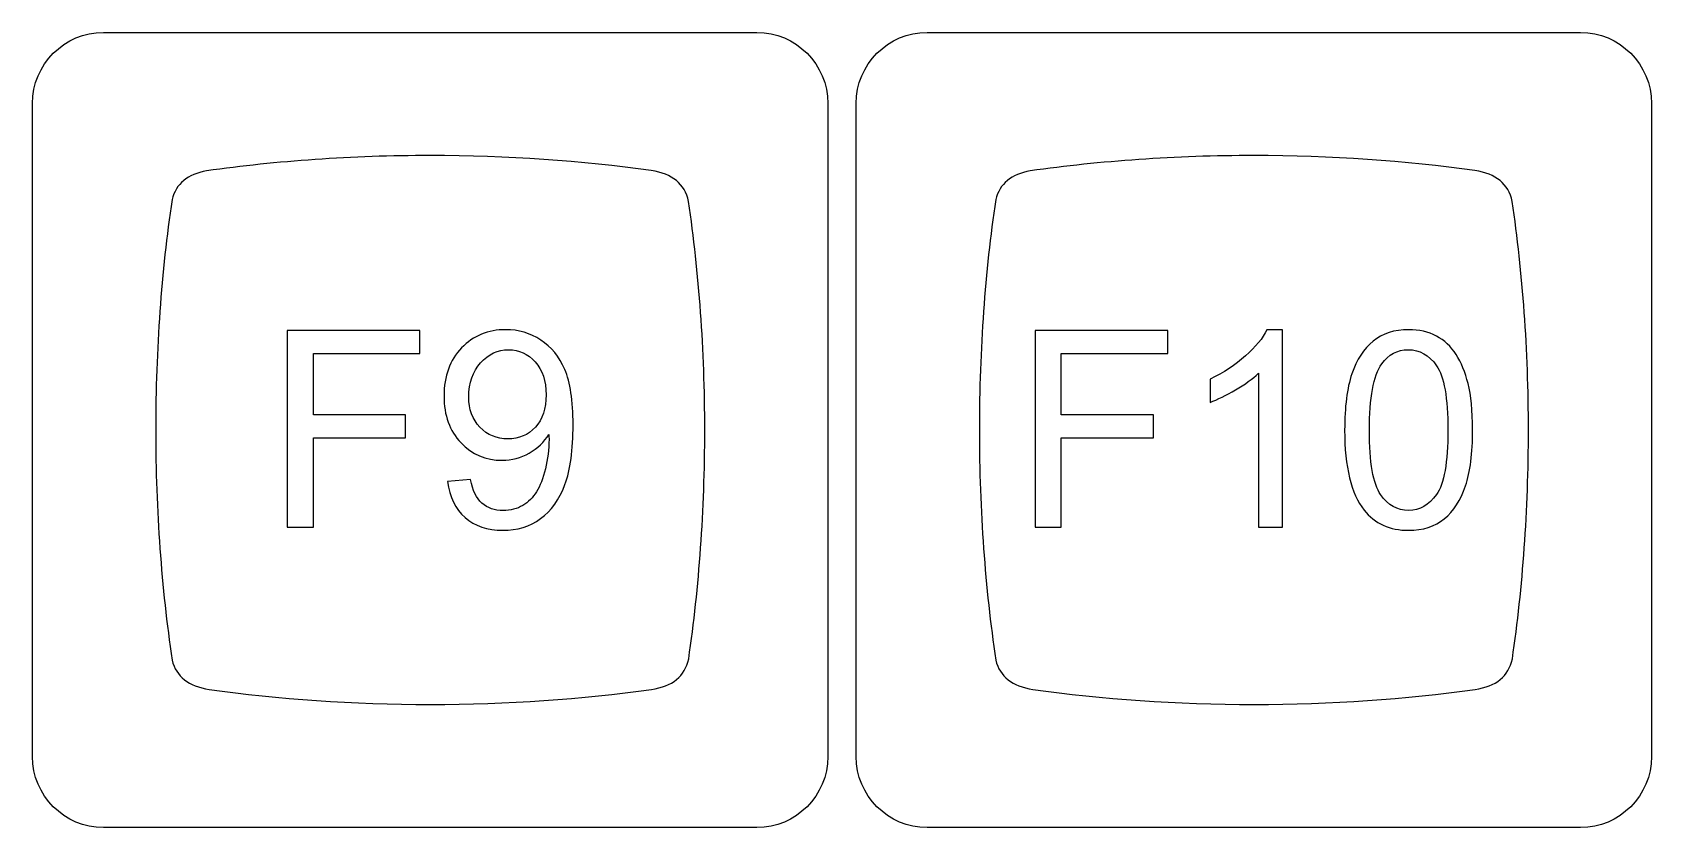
# Model space of a CAD drawing. Header units: millimetres. Extents: x -493 to 473, y -489 to 489.
# Drawn here: x -272.38 to -234.93, y -384.71 to -366.31 of the extents above; entities that cross this region are included whole.
import ezdxf

# ---------------------------------------------------------------- set-up
doc = ezdxf.new("R2010")
doc.units = ezdxf.units.MM
doc.header["$MEASUREMENT"] = 0
doc.layers.add('Layer 1', color=7, linetype='Continuous')

msp = doc.modelspace()

# ---------------------------------------------------------------- linework, layer by layer
at = {"layer": 'Layer 1', "color": 251}
for points, knots in [([(-270.7309, -384.7144), (-270.7309, -384.7144), (-255.6235, -384.7144), (-255.6235, -384.7144), (-255.6235, -384.7144), (-254.718, -384.7144), (-253.9772, -383.9736), (-253.9772, -383.0681), (-253.9772, -383.0681), (-253.9772, -383.0681), (-253.9772, -367.9607), (-253.9772, -367.9607), (-253.9772, -367.9607), (-253.9772, -367.0552), (-254.718, -366.3144), (-255.6235, -366.3144), (-255.6235, -366.3144), (-255.6235, -366.3144), (-270.7309, -366.3144), (-270.7309, -366.3144), (-270.7309, -366.3144), (-271.6364, -366.3144), (-272.3772, -367.0552), (-272.3772, -367.9607), (-272.3772, -367.9607), (-272.3772, -367.9607), (-272.3772, -383.0681), (-272.3772, -383.0681), (-272.3772, -383.0681), (-272.3772, -383.9736), (-271.6364, -384.7144), (-270.7309, -384.7144)], [0, 0, 0, 0, 0.1111111, 0.1111111, 0.1111111, 0.1111111, 0.2222222, 0.2222222, 0.2222222, 0.2222222, 0.3333333, 0.3333333, 0.3333333, 0.3333333, 0.4444444, 0.4444444, 0.4444444, 0.4444444, 0.5555556, 0.5555556, 0.5555556, 0.5555556, 0.6666667, 0.6666667, 0.6666667, 0.6666667, 0.7777778, 0.7777778, 0.7777778, 0.7777778, 1, 1, 1, 1]), ([(-251.6809, -384.7144), (-251.6809, -384.7144), (-236.5735, -384.7144), (-236.5735, -384.7144), (-236.5735, -384.7144), (-235.668, -384.7144), (-234.9272, -383.9736), (-234.9272, -383.0681), (-234.9272, -383.0681), (-234.9272, -383.0681), (-234.9272, -367.9607), (-234.9272, -367.9607), (-234.9272, -367.9607), (-234.9272, -367.0552), (-235.668, -366.3144), (-236.5735, -366.3144), (-236.5735, -366.3144), (-236.5735, -366.3144), (-251.6809, -366.3144), (-251.6809, -366.3144), (-251.6809, -366.3144), (-252.5864, -366.3144), (-253.3272, -367.0552), (-253.3272, -367.9607), (-253.3272, -367.9607), (-253.3272, -367.9607), (-253.3272, -383.0681), (-253.3272, -383.0681), (-253.3272, -383.0681), (-253.3272, -383.9736), (-252.5864, -384.7144), (-251.6809, -384.7144)], [0, 0, 0, 0, 0.1111111, 0.1111111, 0.1111111, 0.1111111, 0.2222222, 0.2222222, 0.2222222, 0.2222222, 0.3333333, 0.3333333, 0.3333333, 0.3333333, 0.4444444, 0.4444444, 0.4444444, 0.4444444, 0.5555556, 0.5555556, 0.5555556, 0.5555556, 0.6666667, 0.6666667, 0.6666667, 0.6666667, 0.7777778, 0.7777778, 0.7777778, 0.7777778, 1, 1, 1, 1]), ([(-263.177, -369.1649), (-261.3864, -369.1654), (-259.6665, -369.2883), (-258.0643, -369.5138), (-258.0643, -369.5138), (-258.0643, -369.5138), (-258.0643, -369.5139), (-258.0643, -369.5139), (-258.0643, -369.5139), (-257.5775, -369.5868), (-257.2876, -369.8194), (-257.2004, -370.2241), (-257.2004, -370.2241), (-256.9584, -371.877), (-256.8261, -373.6586), (-256.8257, -375.5164), (-256.8257, -375.5164), (-256.8252, -377.3741), (-256.9567, -379.1557), (-257.1979, -380.8086), (-257.1979, -380.8086), (-257.2849, -381.2128), (-257.5742, -381.4452), (-258.0599, -381.5181), (-258.0599, -381.5181), (-259.6624, -381.743), (-261.3828, -381.8652), (-263.1741, -381.8648), (-263.1741, -381.8648), (-264.9659, -381.8644), (-266.6869, -381.7412), (-268.2899, -381.5154), (-268.2899, -381.5154), (-268.2899, -381.5154), (-268.2898, -381.515), (-268.2898, -381.515), (-268.2898, -381.515), (-268.7628, -381.4442), (-269.05, -381.2225), (-269.1459, -380.8385), (-269.1459, -380.8385), (-269.3909, -379.1764), (-269.525, -377.3835), (-269.5254, -375.5134), (-269.5254, -375.5134), (-269.5259, -373.6416), (-269.3924, -371.8472), (-269.1478, -370.1839), (-269.1478, -370.1839), (-269.0552, -369.817), (-268.7872, -369.599), (-268.3484, -369.5198), (-268.3484, -369.5198), (-266.7297, -369.2897), (-264.9896, -369.1645), (-263.177, -369.1649)], [0, 0, 0, 0, 0.0666667, 0.0666667, 0.0666667, 0.0666667, 0.1333333, 0.1333333, 0.1333333, 0.1333333, 0.2, 0.2, 0.2, 0.2, 0.2666667, 0.2666667, 0.2666667, 0.2666667, 0.3333333, 0.3333333, 0.3333333, 0.3333333, 0.4, 0.4, 0.4, 0.4, 0.4666667, 0.4666667, 0.4666667, 0.4666667, 0.5333333, 0.5333333, 0.5333333, 0.5333333, 0.6, 0.6, 0.6, 0.6, 0.6666667, 0.6666667, 0.6666667, 0.6666667, 0.7333333, 0.7333333, 0.7333333, 0.7333333, 0.8, 0.8, 0.8, 0.8, 0.8666667, 0.8666667, 0.8666667, 0.8666667, 1, 1, 1, 1]), ([(-244.127, -369.1649), (-242.3364, -369.1654), (-240.6165, -369.2883), (-239.0143, -369.5138), (-239.0143, -369.5138), (-239.0143, -369.5138), (-239.0143, -369.5139), (-239.0143, -369.5139), (-239.0143, -369.5139), (-238.5275, -369.5868), (-238.2376, -369.8194), (-238.1504, -370.2241), (-238.1504, -370.2241), (-237.9084, -371.877), (-237.7761, -373.6586), (-237.7757, -375.5164), (-237.7757, -375.5164), (-237.7752, -377.3741), (-237.9067, -379.1557), (-238.1479, -380.8086), (-238.1479, -380.8086), (-238.2349, -381.2128), (-238.5242, -381.4452), (-239.0099, -381.5181), (-239.0099, -381.5181), (-240.6124, -381.743), (-242.3328, -381.8652), (-244.1241, -381.8648), (-244.1241, -381.8648), (-245.9159, -381.8644), (-247.6369, -381.7412), (-249.2399, -381.5154), (-249.2399, -381.5154), (-249.2399, -381.5154), (-249.2398, -381.515), (-249.2398, -381.515), (-249.2398, -381.515), (-249.7128, -381.4442), (-250, -381.2225), (-250.0959, -380.8385), (-250.0959, -380.8385), (-250.3409, -379.1764), (-250.475, -377.3835), (-250.4754, -375.5134), (-250.4754, -375.5134), (-250.4759, -373.6416), (-250.3424, -371.8472), (-250.0978, -370.1839), (-250.0978, -370.1839), (-250.0052, -369.817), (-249.7372, -369.599), (-249.2984, -369.5198), (-249.2984, -369.5198), (-247.6797, -369.2897), (-245.9396, -369.1645), (-244.127, -369.1649)], [0, 0, 0, 0, 0.0666667, 0.0666667, 0.0666667, 0.0666667, 0.1333333, 0.1333333, 0.1333333, 0.1333333, 0.2, 0.2, 0.2, 0.2, 0.2666667, 0.2666667, 0.2666667, 0.2666667, 0.3333333, 0.3333333, 0.3333333, 0.3333333, 0.4, 0.4, 0.4, 0.4, 0.4666667, 0.4666667, 0.4666667, 0.4666667, 0.5333333, 0.5333333, 0.5333333, 0.5333333, 0.6, 0.6, 0.6, 0.6, 0.6666667, 0.6666667, 0.6666667, 0.6666667, 0.7333333, 0.7333333, 0.7333333, 0.7333333, 0.8, 0.8, 0.8, 0.8, 0.8666667, 0.8666667, 0.8666667, 0.8666667, 1, 1, 1, 1])]:
    msp.add_open_spline(points, degree=3, knots=knots, dxfattribs=at)
at = {"layer": 'Layer 1', "color": 132}
for points, knots in [([(-266.4819, -377.7591), (-266.4819, -377.7591), (-266.4819, -373.2125), (-266.4819, -373.2125), (-266.4819, -373.2125), (-266.4819, -373.2125), (-263.4148, -373.2125), (-263.4148, -373.2125), (-263.4148, -373.2125), (-263.4148, -373.2125), (-263.4148, -373.7459), (-263.4148, -373.7459), (-263.4148, -373.7459), (-263.4148, -373.7459), (-265.8786, -373.7459), (-265.8786, -373.7459), (-265.8786, -373.7459), (-265.8786, -373.7459), (-265.8786, -375.1619), (-265.8786, -375.1619), (-265.8786, -375.1619), (-265.8786, -375.1619), (-263.745, -375.1619), (-263.745, -375.1619), (-263.745, -375.1619), (-263.745, -375.1619), (-263.745, -375.6953), (-263.745, -375.6953), (-263.745, -375.6953), (-263.745, -375.6953), (-265.8786, -375.6953), (-265.8786, -375.6953), (-265.8786, -375.6953), (-265.8786, -375.6953), (-265.8786, -377.7591), (-265.8786, -377.7591), (-265.8786, -377.7591), (-265.8786, -377.7591), (-266.4819, -377.7591), (-266.4819, -377.7591)], [0, 0, 0, 0, 0.0909091, 0.0909091, 0.0909091, 0.0909091, 0.1818182, 0.1818182, 0.1818182, 0.1818182, 0.2727273, 0.2727273, 0.2727273, 0.2727273, 0.3636364, 0.3636364, 0.3636364, 0.3636364, 0.4545455, 0.4545455, 0.4545455, 0.4545455, 0.5454545, 0.5454545, 0.5454545, 0.5454545, 0.6363636, 0.6363636, 0.6363636, 0.6363636, 0.7272727, 0.7272727, 0.7272727, 0.7272727, 0.8181818, 0.8181818, 0.8181818, 0.8181818, 1, 1, 1, 1]), ([(-262.7745, -376.705), (-262.7745, -376.705), (-262.2411, -376.6605), (-262.2411, -376.6605), (-262.2411, -376.6605), (-262.1956, -376.9124), (-262.1089, -377.0945), (-261.9808, -377.2077), (-261.9808, -377.2077), (-261.8527, -377.3209), (-261.6887, -377.3781), (-261.4876, -377.3781), (-261.4876, -377.3781), (-261.3162, -377.3781), (-261.1659, -377.3389), (-261.0357, -377.2596), (-261.0357, -377.2596), (-260.9055, -377.1812), (-260.7997, -377.0765), (-260.7182, -376.9442), (-260.7182, -376.9442), (-260.6367, -376.8129), (-260.5679, -376.6351), (-260.5118, -376.4118), (-260.5118, -376.4118), (-260.4557, -376.1885), (-260.4282, -375.961), (-260.4282, -375.7292), (-260.4282, -375.7292), (-260.4282, -375.7049), (-260.4293, -375.6668), (-260.4314, -375.617), (-260.4314, -375.617), (-260.5425, -375.7948), (-260.6949, -375.9398), (-260.8875, -376.0499), (-260.8875, -376.0499), (-261.0802, -376.161), (-261.2897, -376.216), (-261.5141, -376.216), (-261.5141, -376.216), (-261.8898, -376.216), (-262.2073, -376.0795), (-262.4676, -375.8065), (-262.4676, -375.8065), (-262.7269, -375.5345), (-262.8571, -375.1746), (-262.8571, -374.728), (-262.8571, -374.728), (-262.8571, -374.2666), (-262.7216, -373.8962), (-262.4496, -373.6147), (-262.4496, -373.6147), (-262.1787, -373.3342), (-261.839, -373.1934), (-261.4294, -373.1934), (-261.4294, -373.1934), (-261.1352, -373.1934), (-260.8653, -373.2728), (-260.6198, -373.4326), (-260.6198, -373.4326), (-260.3753, -373.5914), (-260.1901, -373.8179), (-260.0631, -374.1131), (-260.0631, -374.1131), (-259.9361, -374.4074), (-259.8726, -374.8339), (-259.8726, -375.3916), (-259.8726, -375.3916), (-259.8726, -375.9726), (-259.935, -376.4351), (-260.061, -376.7791), (-260.061, -376.7791), (-260.1869, -377.1241), (-260.3753, -377.3855), (-260.624, -377.5654), (-260.624, -377.5654), (-260.8727, -377.7453), (-261.1638, -377.8353), (-261.4982, -377.8353), (-261.4982, -377.8353), (-261.8538, -377.8353), (-262.1438, -377.7369), (-262.3692, -377.539), (-262.3692, -377.539), (-262.5936, -377.3411), (-262.729, -377.0627), (-262.7745, -376.705)], [0, 0, 0, 0, 0.0434783, 0.0434783, 0.0434783, 0.0434783, 0.0869565, 0.0869565, 0.0869565, 0.0869565, 0.1304348, 0.1304348, 0.1304348, 0.1304348, 0.173913, 0.173913, 0.173913, 0.173913, 0.2173913, 0.2173913, 0.2173913, 0.2173913, 0.2608696, 0.2608696, 0.2608696, 0.2608696, 0.3043478, 0.3043478, 0.3043478, 0.3043478, 0.3478261, 0.3478261, 0.3478261, 0.3478261, 0.3913043, 0.3913043, 0.3913043, 0.3913043, 0.4347826, 0.4347826, 0.4347826, 0.4347826, 0.4782609, 0.4782609, 0.4782609, 0.4782609, 0.5217391, 0.5217391, 0.5217391, 0.5217391, 0.5652174, 0.5652174, 0.5652174, 0.5652174, 0.6086957, 0.6086957, 0.6086957, 0.6086957, 0.6521739, 0.6521739, 0.6521739, 0.6521739, 0.6956522, 0.6956522, 0.6956522, 0.6956522, 0.7391304, 0.7391304, 0.7391304, 0.7391304, 0.7826087, 0.7826087, 0.7826087, 0.7826087, 0.826087, 0.826087, 0.826087, 0.826087, 0.8695652, 0.8695652, 0.8695652, 0.8695652, 0.9130435, 0.9130435, 0.9130435, 0.9130435, 1, 1, 1, 1]), ([(-249.1834, -377.7596), (-249.1834, -377.7596), (-249.1834, -373.213), (-249.1834, -373.213), (-249.1834, -373.213), (-249.1834, -373.213), (-246.1163, -373.213), (-246.1163, -373.213), (-246.1163, -373.213), (-246.1163, -373.213), (-246.1163, -373.7464), (-246.1163, -373.7464), (-246.1163, -373.7464), (-246.1163, -373.7464), (-248.5801, -373.7464), (-248.5801, -373.7464), (-248.5801, -373.7464), (-248.5801, -373.7464), (-248.5801, -375.1624), (-248.5801, -375.1624), (-248.5801, -375.1624), (-248.5801, -375.1624), (-246.4465, -375.1624), (-246.4465, -375.1624), (-246.4465, -375.1624), (-246.4465, -375.1624), (-246.4465, -375.6958), (-246.4465, -375.6958), (-246.4465, -375.6958), (-246.4465, -375.6958), (-248.5801, -375.6958), (-248.5801, -375.6958), (-248.5801, -375.6958), (-248.5801, -375.6958), (-248.5801, -377.7596), (-248.5801, -377.7596), (-248.5801, -377.7596), (-248.5801, -377.7596), (-249.1834, -377.7596), (-249.1834, -377.7596)], [0, 0, 0, 0, 0.0909091, 0.0909091, 0.0909091, 0.0909091, 0.1818182, 0.1818182, 0.1818182, 0.1818182, 0.2727273, 0.2727273, 0.2727273, 0.2727273, 0.3636364, 0.3636364, 0.3636364, 0.3636364, 0.4545455, 0.4545455, 0.4545455, 0.4545455, 0.5454545, 0.5454545, 0.5454545, 0.5454545, 0.6363636, 0.6363636, 0.6363636, 0.6363636, 0.7272727, 0.7272727, 0.7272727, 0.7272727, 0.8181818, 0.8181818, 0.8181818, 0.8181818, 1, 1, 1, 1]), ([(-243.4631, -377.7596), (-243.4631, -377.7596), (-244.0219, -377.7596), (-244.0219, -377.7596), (-244.0219, -377.7596), (-244.0219, -377.7596), (-244.0219, -374.2015), (-244.0219, -374.2015), (-244.0219, -374.2015), (-244.1563, -374.3306), (-244.333, -374.4587), (-244.5511, -374.5867), (-244.5511, -374.5867), (-244.7691, -374.7148), (-244.9659, -374.8111), (-245.1395, -374.8746), (-245.1395, -374.8746), (-245.1395, -374.8746), (-245.1395, -374.3348), (-245.1395, -374.3348), (-245.1395, -374.3348), (-244.8273, -374.1888), (-244.5542, -374.011), (-244.3203, -373.8014), (-244.3203, -373.8014), (-244.0865, -373.5929), (-243.9203, -373.3908), (-243.8229, -373.1939), (-243.8229, -373.1939), (-243.8229, -373.1939), (-243.4631, -373.1939), (-243.4631, -373.1939), (-243.4631, -373.1939), (-243.4631, -373.1939), (-243.4631, -377.7596), (-243.4631, -377.7596)], [0, 0, 0, 0, 0.1, 0.1, 0.1, 0.1, 0.2, 0.2, 0.2, 0.2, 0.3, 0.3, 0.3, 0.3, 0.4, 0.4, 0.4, 0.4, 0.5, 0.5, 0.5, 0.5, 0.6, 0.6, 0.6, 0.6, 0.7, 0.7, 0.7, 0.7, 0.8, 0.8, 0.8, 0.8, 1, 1, 1, 1]), ([(-242.0269, -375.5159), (-242.0269, -374.9794), (-241.9719, -374.5454), (-241.8618, -374.2174), (-241.8618, -374.2174), (-241.7507, -373.8882), (-241.5866, -373.6353), (-241.3686, -373.4585), (-241.3686, -373.4585), (-241.1517, -373.2818), (-240.8775, -373.1939), (-240.5473, -373.1939), (-240.5473, -373.1939), (-240.3039, -373.1939), (-240.0901, -373.2426), (-239.9049, -373.3411), (-239.9049, -373.3411), (-239.7208, -373.4395), (-239.5684, -373.5813), (-239.4499, -373.7665), (-239.4499, -373.7665), (-239.3313, -373.9507), (-239.2382, -374.1761), (-239.1705, -374.4417), (-239.1705, -374.4417), (-239.1017, -374.7074), (-239.0678, -375.0661), (-239.0678, -375.5159), (-239.0678, -375.5159), (-239.0678, -376.0493), (-239.1228, -376.4811), (-239.2318, -376.8092), (-239.2318, -376.8092), (-239.3408, -377.1384), (-239.5049, -377.3913), (-239.7229, -377.5691), (-239.7229, -377.5691), (-239.9399, -377.7469), (-240.215, -377.8358), (-240.5473, -377.8358), (-240.5473, -377.8358), (-240.9844, -377.8358), (-241.3284, -377.6802), (-241.5782, -377.368), (-241.5782, -377.368), (-241.8777, -376.987), (-242.0269, -376.37), (-242.0269, -375.5159)], [0, 0, 0, 0, 0.0769231, 0.0769231, 0.0769231, 0.0769231, 0.1538462, 0.1538462, 0.1538462, 0.1538462, 0.2307692, 0.2307692, 0.2307692, 0.2307692, 0.3076923, 0.3076923, 0.3076923, 0.3076923, 0.3846154, 0.3846154, 0.3846154, 0.3846154, 0.4615385, 0.4615385, 0.4615385, 0.4615385, 0.5384615, 0.5384615, 0.5384615, 0.5384615, 0.6153846, 0.6153846, 0.6153846, 0.6153846, 0.6923077, 0.6923077, 0.6923077, 0.6923077, 0.7692308, 0.7692308, 0.7692308, 0.7692308, 0.8461538, 0.8461538, 0.8461538, 0.8461538, 1, 1, 1, 1]), ([(-260.4949, -374.6995), (-260.4949, -374.3798), (-260.5796, -374.1258), (-260.7489, -373.9385), (-260.7489, -373.9385), (-260.9172, -373.7512), (-261.1225, -373.657), (-261.3638, -373.657), (-261.3638, -373.657), (-261.6136, -373.657), (-261.8295, -373.7575), (-262.0115, -373.9597), (-262.0115, -373.9597), (-262.1946, -374.1618), (-262.2856, -374.4243), (-262.2856, -374.746), (-262.2856, -374.746), (-262.2856, -375.0349), (-262.1988, -375.2699), (-262.0263, -375.4498), (-262.0263, -375.4498), (-261.8527, -375.6308), (-261.6368, -375.7207), (-261.3797, -375.7207), (-261.3797, -375.7207), (-261.1214, -375.7207), (-260.9098, -375.6308), (-260.7436, -375.4498), (-260.7436, -375.4498), (-260.5774, -375.2699), (-260.4949, -375.0191), (-260.4949, -374.6995)], [0, 0, 0, 0, 0.1111111, 0.1111111, 0.1111111, 0.1111111, 0.2222222, 0.2222222, 0.2222222, 0.2222222, 0.3333333, 0.3333333, 0.3333333, 0.3333333, 0.4444444, 0.4444444, 0.4444444, 0.4444444, 0.5555556, 0.5555556, 0.5555556, 0.5555556, 0.6666667, 0.6666667, 0.6666667, 0.6666667, 0.7777778, 0.7777778, 0.7777778, 0.7777778, 1, 1, 1, 1]), ([(-241.4554, -375.518), (-241.4554, -376.2663), (-241.3686, -376.7637), (-241.194, -377.0092), (-241.194, -377.0092), (-241.0194, -377.2558), (-240.8035, -377.3786), (-240.5473, -377.3786), (-240.5473, -377.3786), (-240.2912, -377.3786), (-240.0753, -377.2548), (-239.9007, -377.0082), (-239.9007, -377.0082), (-239.7261, -376.7605), (-239.6393, -376.2642), (-239.6393, -375.518), (-239.6393, -375.518), (-239.6393, -374.7698), (-239.7261, -374.2724), (-239.9007, -374.0269), (-239.9007, -374.0269), (-240.0743, -373.7803), (-240.2923, -373.6575), (-240.5537, -373.6575), (-240.5537, -373.6575), (-240.8098, -373.6575), (-241.0151, -373.7665), (-241.1686, -373.9835), (-241.1686, -373.9835), (-241.3601, -374.2597), (-241.4554, -374.7719), (-241.4554, -375.518)], [0, 0, 0, 0, 0.1111111, 0.1111111, 0.1111111, 0.1111111, 0.2222222, 0.2222222, 0.2222222, 0.2222222, 0.3333333, 0.3333333, 0.3333333, 0.3333333, 0.4444444, 0.4444444, 0.4444444, 0.4444444, 0.5555556, 0.5555556, 0.5555556, 0.5555556, 0.6666667, 0.6666667, 0.6666667, 0.6666667, 0.7777778, 0.7777778, 0.7777778, 0.7777778, 1, 1, 1, 1])]:
    msp.add_open_spline(points, degree=3, knots=knots, dxfattribs=at)

doc.saveas('drawing.dxf')
